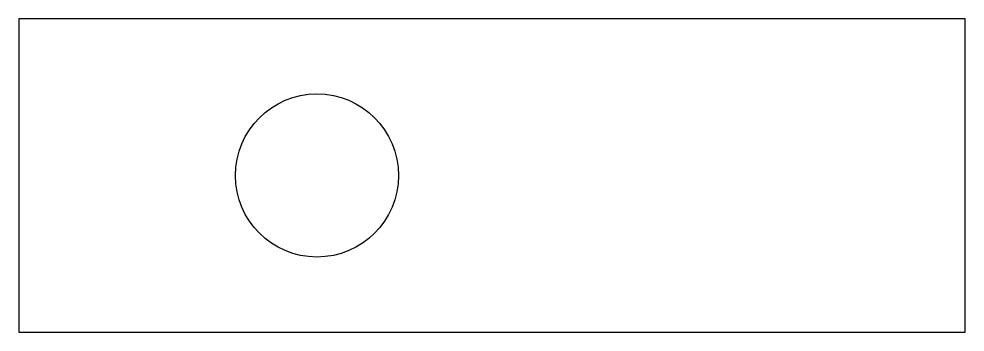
# Model space of a CAD drawing. Header units: inches. Extents: x 0 to 16.2, y 0 to 5.4.
import ezdxf

# ---------------------------------------------------------------- set-up
doc = ezdxf.new("R2010")
doc.units = ezdxf.units.IN
doc.header["$MEASUREMENT"] = 0

msp = doc.modelspace()

# ---------------------------------------------------------------- linework, layer by layer
at = {"color": 7, "linetype": 'Continuous', "lineweight": 25}
for p, q in [((16.25, 5.375), (0, 5.375)), ((0, 5.375), (0, 0)), ((16.25, 0), (16.25, 5.375)), ((0, 0), (16.25, 0))]:
    msp.add_line(p, q, dxfattribs=at)
msp.add_circle((5.119, 2.688), 1.4, dxfattribs=at)

doc.saveas('drawing.dxf')
